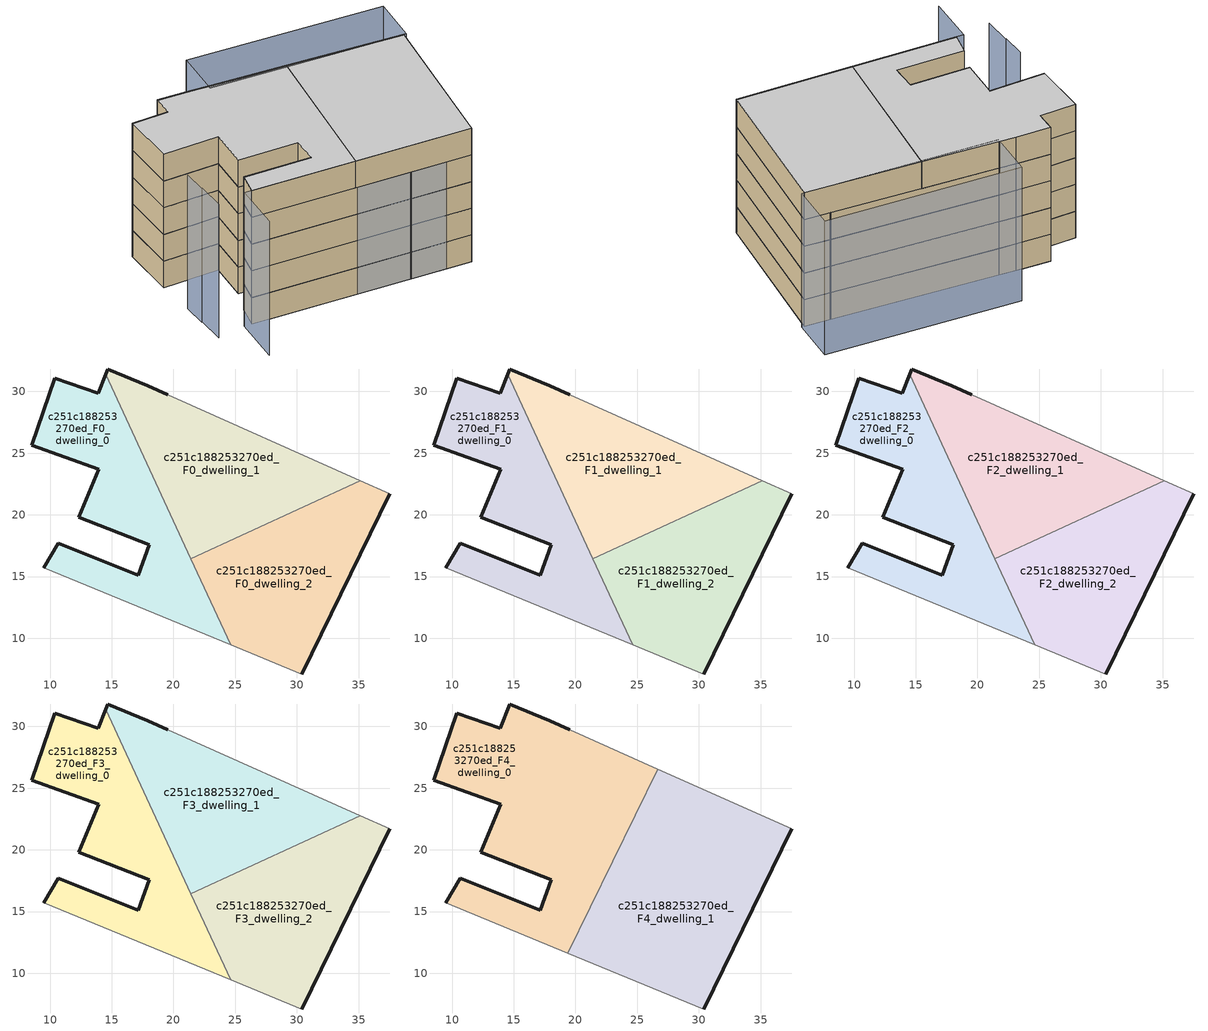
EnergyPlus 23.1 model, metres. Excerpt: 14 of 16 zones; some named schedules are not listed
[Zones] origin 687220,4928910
c251c188253270ed_F0_dwelling_0
 floor ground (EU_floor_Construction): 24.62,9.47 14.51,31.38 13.91,29.86 10.36,31.08 8.5,25.63 13.95,23.7 12.32,19.82 18.04,17.57 17.14,15.13 10.66,17.71 9.47,15.7 z0
 wall outside (EU_wall_Construction): 9.47,15.7 10.66,17.71 17.14,15.13 18.04,17.57 12.32,19.82 13.95,23.7 8.5,25.63 10.36,31.08 13.91,29.86 14.51,31.38 z0:3
 wall adiabatic (EU_wall_Construction): 24.62,9.47 9.47,15.7 z0:3
 wall to c251c188253270ed_F0_dwelling_1 (EU_wall_Construction): 14.51,31.38 21.4,16.45 z0:3
 wall to c251c188253270ed_F0_dwelling_2 (EU_wall_Construction): 21.4,16.45 24.62,9.47 z0:3
c251c188253270ed_F0_dwelling_1
 floor ground (EU_floor_Construction): 35.13,22.78 19.55,29.72 17.92,30.45 14.68,31.82 14.51,31.38 21.4,16.45 z0
 wall outside (EU_wall_Construction): 14.51,31.38 14.68,31.82 17.92,30.45 19.55,29.72 z0:3
 wall adiabatic (EU_wall_Construction): 19.55,29.72 35.13,22.78 z0:3
 wall to c251c188253270ed_F0_dwelling_2 (EU_wall_Construction): 35.13,22.78 21.4,16.45 z0:3
c251c188253270ed_F0_dwelling_2
 floor ground (EU_floor_Construction): 30.37,7.11 37.53,21.71 35.13,22.78 21.4,16.45 24.62,9.47 z0
 wall outside (EU_wall_Construction): 37.53,21.71 30.37,7.11 z0:3
 wall adiabatic (EU_wall_Construction): 35.13,22.78 37.53,21.71 / 30.37,7.11 24.62,9.47 z0:3
c251c188253270ed_F1_dwelling_0
 floor to c251c188253270ed_F0_dwelling_0 (EU_floor_Construction): 24.62,9.47 14.51,31.38 13.91,29.86 10.36,31.08 8.5,25.63 13.95,23.7 12.32,19.82 18.04,17.57 17.14,15.13 10.66,17.71 9.47,15.7 z3
 wall outside (EU_wall_Construction): 9.47,15.7 10.66,17.71 17.14,15.13 18.04,17.57 12.32,19.82 13.95,23.7 8.5,25.63 10.36,31.08 13.91,29.86 14.51,31.38 z3:6
 wall adiabatic (EU_wall_Construction): 24.62,9.47 9.47,15.7 z3:6
 wall to c251c188253270ed_F1_dwelling_1 (EU_wall_Construction): 14.51,31.38 21.4,16.45 z3:6
 wall to c251c188253270ed_F1_dwelling_2 (EU_wall_Construction): 21.4,16.45 24.62,9.47 z3:6
c251c188253270ed_F1_dwelling_1
 floor to c251c188253270ed_F0_dwelling_1 (EU_floor_Construction): 35.13,22.78 19.55,29.72 17.92,30.45 14.68,31.82 14.51,31.38 21.4,16.45 z3
 wall outside (EU_wall_Construction): 14.51,31.38 14.68,31.82 17.92,30.45 19.55,29.72 z3:6
 wall adiabatic (EU_wall_Construction): 19.55,29.72 35.13,22.78 z3:6
 wall to c251c188253270ed_F1_dwelling_2 (EU_wall_Construction): 35.13,22.78 21.4,16.45 z3:6
c251c188253270ed_F1_dwelling_2
 floor to c251c188253270ed_F0_dwelling_2 (EU_floor_Construction): 30.37,7.11 37.53,21.71 35.13,22.78 21.4,16.45 24.62,9.47 z3
 wall outside (EU_wall_Construction): 37.53,21.71 30.37,7.11 z3:6
 wall adiabatic (EU_wall_Construction): 35.13,22.78 37.53,21.71 / 30.37,7.11 24.62,9.47 z3:6
c251c188253270ed_F2_dwelling_0
 floor to c251c188253270ed_F1_dwelling_0 (EU_floor_Construction): 24.62,9.47 14.51,31.38 13.91,29.86 10.36,31.08 8.5,25.63 13.95,23.7 12.32,19.82 18.04,17.57 17.14,15.13 10.66,17.71 9.47,15.7 z6
 wall outside (EU_wall_Construction): 9.47,15.7 10.66,17.71 17.14,15.13 18.04,17.57 12.32,19.82 13.95,23.7 8.5,25.63 10.36,31.08 13.91,29.86 14.51,31.38 z6:9
 wall adiabatic (EU_wall_Construction): 24.62,9.47 9.47,15.7 z6:9
 wall to c251c188253270ed_F2_dwelling_1 (EU_wall_Construction): 14.51,31.38 21.4,16.45 z6:9
 wall to c251c188253270ed_F2_dwelling_2 (EU_wall_Construction): 21.4,16.45 24.62,9.47 z6:9
c251c188253270ed_F2_dwelling_1
 floor to c251c188253270ed_F1_dwelling_1 (EU_floor_Construction): 35.13,22.78 19.55,29.72 17.92,30.45 14.68,31.82 14.51,31.38 21.4,16.45 z6
 wall outside (EU_wall_Construction): 14.51,31.38 14.68,31.82 17.92,30.45 19.55,29.72 z6:9
 wall adiabatic (EU_wall_Construction): 19.55,29.72 35.13,22.78 z6:9
 wall to c251c188253270ed_F2_dwelling_2 (EU_wall_Construction): 35.13,22.78 21.4,16.45 z6:9
c251c188253270ed_F2_dwelling_2
 floor to c251c188253270ed_F1_dwelling_2 (EU_floor_Construction): 30.37,7.11 37.53,21.71 35.13,22.78 21.4,16.45 24.62,9.47 z6
 wall outside (EU_wall_Construction): 37.53,21.71 30.37,7.11 z6:9
 wall adiabatic (EU_wall_Construction): 35.13,22.78 37.53,21.71 / 30.37,7.11 24.62,9.47 z6:9
c251c188253270ed_F3_dwelling_0
 floor to c251c188253270ed_F2_dwelling_0 (EU_floor_Construction): 24.62,9.47 14.51,31.38 13.91,29.86 10.36,31.08 8.5,25.63 13.95,23.7 12.32,19.82 18.04,17.57 17.14,15.13 10.66,17.71 9.47,15.7 z9
 wall outside (EU_wall_Construction): 9.47,15.7 10.66,17.71 17.14,15.13 18.04,17.57 12.32,19.82 13.95,23.7 8.5,25.63 10.36,31.08 13.91,29.86 14.51,31.38 z9:12
 wall adiabatic (EU_wall_Construction): 24.62,9.47 9.47,15.7 z9:12
 wall to c251c188253270ed_F3_dwelling_1 (EU_wall_Construction): 14.51,31.38 21.4,16.45 z9:12
 wall to c251c188253270ed_F3_dwelling_2 (EU_wall_Construction): 21.4,16.45 24.62,9.47 z9:12
 roof outside (EU_roof_Construction): 21.56,16.11 24.62,9.47 19.36,11.63 z12
c251c188253270ed_F3_dwelling_1
 floor to c251c188253270ed_F2_dwelling_1 (EU_floor_Construction): 35.13,22.78 19.55,29.72 17.92,30.45 14.68,31.82 14.51,31.38 21.4,16.45 z9
 wall outside (EU_wall_Construction): 14.51,31.38 14.68,31.82 17.92,30.45 19.55,29.72 z9:12
 wall adiabatic (EU_wall_Construction): 19.55,29.72 35.13,22.78 z9:12
 wall to c251c188253270ed_F3_dwelling_2 (EU_wall_Construction): 35.13,22.78 21.4,16.45 z9:12
 roof outside (EU_roof_Construction): 35.13,22.78 21.82,16.64 26.67,26.54 z12
c251c188253270ed_F3_dwelling_2
 floor to c251c188253270ed_F2_dwelling_2 (EU_floor_Construction): 30.37,7.11 37.53,21.71 35.13,22.78 21.4,16.45 24.62,9.47 z9
 wall outside (EU_wall_Construction): 37.53,21.71 30.37,7.11 z9:12
 wall adiabatic (EU_wall_Construction): 35.13,22.78 37.53,21.71 / 30.37,7.11 24.62,9.47 z9:12
 roof outside (EU_roof_Construction): 37.53,21.71 30.37,7.11 24.62,9.47 21.56,16.11 21.82,16.64 35.13,22.78 z12
c251c188253270ed_F4_dwelling_0
 floor to c251c188253270ed_F3_dwelling_0 (EU_floor_Construction): 20.63,18.12 14.51,31.38 13.91,29.86 10.36,31.08 8.5,25.63 13.95,23.7 12.32,19.82 18.04,17.57 z12; 19.36,11.63 21.56,16.11 21.4,16.45 17.14,15.13 10.66,17.71 9.47,15.7 z12; 21.4,16.45 20.63,18.12 18.04,17.57 17.14,15.13 z12
 floor to c251c188253270ed_F3_dwelling_1 (EU_floor_Construction): 22.76,18.57 26.67,26.54 19.55,29.72 17.92,30.45 14.68,31.82 14.51,31.38 20.63,18.12 z12; 21.82,16.64 22.76,18.57 20.63,18.12 21.4,16.45 z12
 floor to c251c188253270ed_F3_dwelling_2 (EU_floor_Construction): 21.56,16.11 21.82,16.64 21.4,16.45 z12
 wall outside (EU_wall_Construction): 9.47,15.7 10.66,17.71 17.14,15.13 18.04,17.57 12.32,19.82 13.95,23.7 8.5,25.63 10.36,31.08 13.91,29.86 14.68,31.82 17.92,30.45 19.55,29.72 z12:15
 wall adiabatic (EU_wall_Construction): 19.55,29.72 26.67,26.54 / 19.36,11.63 9.47,15.7 z12:15
 wall to c251c188253270ed_F4_dwelling_1 (EU_wall_Construction): 26.67,26.54 19.36,11.63 z12:15
 ceiling to c251c188253270ed_F5_dwelling_0 (EU_floor_Construction): 26.67,26.54 19.36,11.63 9.47,15.7 10.66,17.71 17.14,15.13 18.04,17.57 12.32,19.82 13.95,23.7 8.5,25.63 10.36,31.08 13.91,29.86 14.68,31.82 17.92,30.45 19.55,29.72 z15
c251c188253270ed_F4_dwelling_1
 floor outside (EU_floor_Construction): 21.56,16.11 24.62,9.47 19.36,11.63 z12; 37.53,21.71 30.37,7.11 24.62,9.47 21.56,16.11 21.82,16.64 35.13,22.78 z12; 35.13,22.78 21.82,16.64 26.67,26.54 z12
 wall outside (EU_wall_Construction): 37.53,21.71 30.37,7.11 z12:15
 wall adiabatic (EU_wall_Construction): 30.37,7.11 19.36,11.63 / 26.67,26.54 37.53,21.71 z12:15
 ceiling to c251c188253270ed_F5_dwelling_1 (EU_floor_Construction): 37.53,21.71 30.37,7.11 19.36,11.63 26.67,26.54 z15
shading: 6.83,11.25 8.78,15.98 / 8.78,15.98 30.37,7.11 / 6.76,19.37 5.87,16.56 / 7.49,21.78 6.71,19.35 / 21.25,34.01 39.7,26.15 / 39.7,26.15 37.77,21.61 / 37.77,21.61 19.32,29.47 / 19.32,29.47 21.25,34.01 z0:15
[Building]
EU S2 Campaign: North Axis=0; Terrain=City; Solar Distribution=FullExterior
[Site:Location]
Bologna: Latitude=44.5; Longitude=11.25; Time Zone=1; Elevation=37
[SizingPeriod:WeatherFileDays]
AnnualSizingPeriod: Begin Month=1; Begin Day of Month=1; End Month=12; End Day of Month=31; Day of Week for Start Day=Monday; Use Weather File Daylight Saving Period=No; Use Weather File Rain and Snow Indicators=No
[MATERIAL]
EU_InternalMass_Material: Roughness=MediumRough; Thickness=0.1; Conductivity=1; Density=1800; Specific Heat=900; Thermal Absorptance=0.9; Solar Absorptance=0.7; Visible Absorptance=0.7
[MATERIAL:NOMASS] Roughness=MediumRough; Thermal Absorptance=0.9; Solar Absorptance=0.7; Visible Absorptance=0.7
Name | Thermal Resistance
EU_wall_NoMass | 0.905828
EU_roof_NoMass | 0.37593
EU_floor_NoMass | 0.67114
[CONSTRUCTION]
EU_wall_Construction: EU_wall_NoMass
EU_roof_Construction: EU_roof_NoMass
EU_floor_Construction: EU_floor_NoMass
EU_InternalMass_Construction: EU_InternalMass_Material
[ZONE] Type=1; Multiplier=1; Ceiling Height=autocalculate; Floor Area=autocalculate; Part of Total Floor Area=Yes
Name | Volume
c251c188253270ed_F0_dwelling_0; c251c188253270ed_F1_dwelling_0; c251c188253270ed_F2_dwelling_0; c251c188253270ed_F3_dwelling_0 | 390.483
c251c188253270ed_F4_dwelling_0 | 585.697
c251c188253270ed_F0_dwelling_1 | 390.47
c251c188253270ed_F1_dwelling_1; c251c188253270ed_F2_dwelling_1; c251c188253270ed_F3_dwelling_1 | 390.471
c251c188253270ed_F4_dwelling_1 | 585.708
c251c188253270ed_F0_dwelling_2 | 390.46
c251c188253270ed_F1_dwelling_2; c251c188253270ed_F2_dwelling_2; c251c188253270ed_F3_dwelling_2 | 390.461
[INTERNALMASS] Construction=EU_InternalMass_Construction
Name | Zone or ZoneList | Surface Area
c251c188253270ed_F0_dwelling_0_EU_InternalMass | c251c188253270ed_F0_dwelling_0 | 130.161
c251c188253270ed_F0_dwelling_1_EU_InternalMass | c251c188253270ed_F0_dwelling_1 | 130.153
c251c188253270ed_F0_dwelling_2_EU_InternalMass | c251c188253270ed_F0_dwelling_2 | 130.151
c251c188253270ed_F1_dwelling_0_EU_InternalMass | c251c188253270ed_F1_dwelling_0 | 130.161
c251c188253270ed_F1_dwelling_1_EU_InternalMass | c251c188253270ed_F1_dwelling_1 | 130.153
c251c188253270ed_F1_dwelling_2_EU_InternalMass | c251c188253270ed_F1_dwelling_2 | 130.151
c251c188253270ed_F2_dwelling_0_EU_InternalMass | c251c188253270ed_F2_dwelling_0 | 130.161
c251c188253270ed_F2_dwelling_1_EU_InternalMass | c251c188253270ed_F2_dwelling_1 | 130.153
c251c188253270ed_F2_dwelling_2_EU_InternalMass | c251c188253270ed_F2_dwelling_2 | 130.151
c251c188253270ed_F3_dwelling_0_EU_InternalMass | c251c188253270ed_F3_dwelling_0 | 130.161
c251c188253270ed_F3_dwelling_1_EU_InternalMass | c251c188253270ed_F3_dwelling_1 | 130.153
c251c188253270ed_F3_dwelling_2_EU_InternalMass | c251c188253270ed_F3_dwelling_2 | 130.151
c251c188253270ed_F4_dwelling_0_EU_InternalMass | c251c188253270ed_F4_dwelling_0 | 195.238
c251c188253270ed_F4_dwelling_1_EU_InternalMass | c251c188253270ed_F4_dwelling_1 | 195.24
[OTHEREQUIPMENT] Fuel Type=Electricity; Design Level Calculation Method=Watts/Area; Power per Zone Floor Area=1; Fraction Latent=0; Fraction Radiant=0; Fraction Lost=0; Carbon Dioxide Generation Rate=0; EndUse Subcategory=EU_Step8_InternalGains
Name | Zone or ZoneList or Space or SpaceList | Schedule
EU_Step8_InternalGain_c251c188253270ed_F0_dwelling_0_f000 | c251c188253270ed_F0_dwelling_0 | EU_Step8_GainSchedule_c251c188253270ed_F0_dwelling_0_f000
EU_Step8_InternalGain_c251c188253270ed_F0_dwelling_1_f000 | c251c188253270ed_F0_dwelling_1 | EU_Step8_GainSchedule_c251c188253270ed_F0_dwelling_1_f000
EU_Step8_InternalGain_c251c188253270ed_F0_dwelling_2_f000 | c251c188253270ed_F0_dwelling_2 | EU_Step8_GainSchedule_c251c188253270ed_F0_dwelling_2_f000
EU_Step8_InternalGain_c251c188253270ed_F1_dwelling_0_f000 | c251c188253270ed_F1_dwelling_0 | EU_Step8_GainSchedule_c251c188253270ed_F1_dwelling_0_f000
EU_Step8_InternalGain_c251c188253270ed_F1_dwelling_1_f000 | c251c188253270ed_F1_dwelling_1 | EU_Step8_GainSchedule_c251c188253270ed_F1_dwelling_1_f000
EU_Step8_InternalGain_c251c188253270ed_F1_dwelling_2_f000 | c251c188253270ed_F1_dwelling_2 | EU_Step8_GainSchedule_c251c188253270ed_F1_dwelling_2_f000
EU_Step8_InternalGain_c251c188253270ed_F2_dwelling_0_f000 | c251c188253270ed_F2_dwelling_0 | EU_Step8_GainSchedule_c251c188253270ed_F2_dwelling_0_f000
EU_Step8_InternalGain_c251c188253270ed_F2_dwelling_1_f000 | c251c188253270ed_F2_dwelling_1 | EU_Step8_GainSchedule_c251c188253270ed_F2_dwelling_1_f000
EU_Step8_InternalGain_c251c188253270ed_F2_dwelling_2_f000 | c251c188253270ed_F2_dwelling_2 | EU_Step8_GainSchedule_c251c188253270ed_F2_dwelling_2_f000
EU_Step8_InternalGain_c251c188253270ed_F3_dwelling_0_f000 | c251c188253270ed_F3_dwelling_0 | EU_Step8_GainSchedule_c251c188253270ed_F3_dwelling_0_f000
EU_Step8_InternalGain_c251c188253270ed_F3_dwelling_1_f000 | c251c188253270ed_F3_dwelling_1 | EU_Step8_GainSchedule_c251c188253270ed_F3_dwelling_1_f000
EU_Step8_InternalGain_c251c188253270ed_F3_dwelling_2_f000 | c251c188253270ed_F3_dwelling_2 | EU_Step8_GainSchedule_c251c188253270ed_F3_dwelling_2_f000
EU_Step8_InternalGain_c251c188253270ed_F4_dwelling_0_f000 | c251c188253270ed_F4_dwelling_0 | EU_Step8_GainSchedule_c251c188253270ed_F4_dwelling_0_f000
EU_Step8_InternalGain_c251c188253270ed_F4_dwelling_1_f000 | c251c188253270ed_F4_dwelling_1 | EU_Step8_GainSchedule_c251c188253270ed_F4_dwelling_1_f000
[ZONEVENTILATION:DESIGNFLOWRATE] Schedule=EU_AlwaysOn; Design Flow Rate Calculation Method=AirChanges/Hour; Air Changes per Hour=0.73129; Ventilation Type=Natural; Fan Pressure Rise=0; Fan Total Efficiency=1; Constant Term Coefficient=1; Temperature Term Coefficient=0; Velocity Term Coefficient=0; Velocity Squared Term Coefficient=0; Minimum Indoor Temperature=-100; Maximum Indoor Temperature=100; Delta Temperature=-100; Minimum Outdoor Temperature=-100; Maximum Outdoor Temperature=100; Maximum Wind Speed=40
Name | Zone or ZoneList or Space or SpaceList
EU_ConstantAir_c251c188253270ed_F0_dwelling_0 | c251c188253270ed_F0_dwelling_0
EU_ConstantAir_c251c188253270ed_F0_dwelling_1 | c251c188253270ed_F0_dwelling_1
EU_ConstantAir_c251c188253270ed_F0_dwelling_2 | c251c188253270ed_F0_dwelling_2
EU_ConstantAir_c251c188253270ed_F1_dwelling_0 | c251c188253270ed_F1_dwelling_0
EU_ConstantAir_c251c188253270ed_F1_dwelling_1 | c251c188253270ed_F1_dwelling_1
EU_ConstantAir_c251c188253270ed_F1_dwelling_2 | c251c188253270ed_F1_dwelling_2
EU_ConstantAir_c251c188253270ed_F2_dwelling_0 | c251c188253270ed_F2_dwelling_0
EU_ConstantAir_c251c188253270ed_F2_dwelling_1 | c251c188253270ed_F2_dwelling_1
EU_ConstantAir_c251c188253270ed_F2_dwelling_2 | c251c188253270ed_F2_dwelling_2
EU_ConstantAir_c251c188253270ed_F3_dwelling_0 | c251c188253270ed_F3_dwelling_0
EU_ConstantAir_c251c188253270ed_F3_dwelling_1 | c251c188253270ed_F3_dwelling_1
EU_ConstantAir_c251c188253270ed_F3_dwelling_2 | c251c188253270ed_F3_dwelling_2
EU_ConstantAir_c251c188253270ed_F4_dwelling_0 | c251c188253270ed_F4_dwelling_0
EU_ConstantAir_c251c188253270ed_F4_dwelling_1 | c251c188253270ed_F4_dwelling_1
[HVACTEMPLATE:THERMOSTAT] Constant Heating Setpoint=20; Constant Cooling Setpoint=50
EU_HeatOnly_c251c188253270ed_F0_dwelling_0; EU_HeatOnly_c251c188253270ed_F0_dwelling_1; EU_HeatOnly_c251c188253270ed_F0_dwelling_2; EU_HeatOnly_c251c188253270ed_F1_dwelling_0; EU_HeatOnly_c251c188253270ed_F1_dwelling_1; EU_HeatOnly_c251c188253270ed_F1_dwelling_2; EU_HeatOnly_c251c188253270ed_F2_dwelling_0; EU_HeatOnly_c251c188253270ed_F2_dwelling_1; EU_HeatOnly_c251c188253270ed_F2_dwelling_2; EU_HeatOnly_c251c188253270ed_F3_dwelling_0; EU_HeatOnly_c251c188253270ed_F3_dwelling_1; EU_HeatOnly_c251c188253270ed_F3_dwelling_2; EU_HeatOnly_c251c188253270ed_F4_dwelling_0; EU_HeatOnly_c251c188253270ed_F4_dwelling_1; EU_HeatOnly_c251c188253270ed_F5_dwelling_0; EU_HeatOnly_c251c188253270ed_F5_dwelling_1
[HVACTEMPLATE:ZONE:IDEALLOADSAIRSYSTEM] System Availability Schedule=EU_AlwaysOn; Maximum Heating Supply Air Temperature=50; Minimum Cooling Supply Air Temperature=13; Maximum Heating Supply Air Humidity Ratio=0.0156; Minimum Cooling Supply Air Humidity Ratio=0.0077; Heating Limit=NoLimit; Cooling Limit=NoLimit; Heating Availability Schedule=EU_AlwaysOn; Cooling Availability Schedule=EU_CoolingOff; Dehumidification Control Type=ConstantSensibleHeatRatio; Cooling Sensible Heat Ratio=0.7; Dehumidification Setpoint=60; Humidification Control Type=None; Humidification Setpoint=30; Outdoor Air Method=None; Outdoor Air Flow Rate per Person=0.00944; Outdoor Air Flow Rate per Zone Floor Area=0; Outdoor Air Flow Rate per Zone=0; Demand Controlled Ventilation Type=None; Outdoor Air Economizer Type=NoEconomizer; Heat Recovery Type=None; Sensible Heat Recovery Effectiveness=0.7; Latent Heat Recovery Effectiveness=0.65
Name | Template Thermostat
c251c188253270ed_F0_dwelling_0 | EU_HeatOnly_c251c188253270ed_F0_dwelling_0
c251c188253270ed_F0_dwelling_1 | EU_HeatOnly_c251c188253270ed_F0_dwelling_1
c251c188253270ed_F0_dwelling_2 | EU_HeatOnly_c251c188253270ed_F0_dwelling_2
c251c188253270ed_F1_dwelling_0 | EU_HeatOnly_c251c188253270ed_F1_dwelling_0
c251c188253270ed_F1_dwelling_1 | EU_HeatOnly_c251c188253270ed_F1_dwelling_1
c251c188253270ed_F1_dwelling_2 | EU_HeatOnly_c251c188253270ed_F1_dwelling_2
c251c188253270ed_F2_dwelling_0 | EU_HeatOnly_c251c188253270ed_F2_dwelling_0
c251c188253270ed_F2_dwelling_1 | EU_HeatOnly_c251c188253270ed_F2_dwelling_1
c251c188253270ed_F2_dwelling_2 | EU_HeatOnly_c251c188253270ed_F2_dwelling_2
c251c188253270ed_F3_dwelling_0 | EU_HeatOnly_c251c188253270ed_F3_dwelling_0
c251c188253270ed_F3_dwelling_1 | EU_HeatOnly_c251c188253270ed_F3_dwelling_1
c251c188253270ed_F3_dwelling_2 | EU_HeatOnly_c251c188253270ed_F3_dwelling_2
c251c188253270ed_F4_dwelling_0 | EU_HeatOnly_c251c188253270ed_F4_dwelling_0
c251c188253270ed_F4_dwelling_1 | EU_HeatOnly_c251c188253270ed_F4_dwelling_1
[SIZING:ZONE] Zone Cooling Design Supply Air Temperature Input Method=SupplyAirTemperature; Zone Cooling Design Supply Air Temperature=13; Zone Heating Design Supply Air Temperature Input Method=SupplyAirTemperature; Zone Heating Design Supply Air Temperature=50; Zone Cooling Design Supply Air Humidity Ratio=0.008; Zone Heating Design Supply Air Humidity Ratio=0.008; Cooling Design Air Flow Method=DesignDay; Cooling Design Air Flow Rate=0; Cooling Minimum Air Flow per Zone Floor Area=0.000762; Cooling Minimum Air Flow=0; Cooling Minimum Air Flow Fraction=0.2; Heating Design Air Flow Method=DesignDay; Heating Design Air Flow Rate=0; Heating Maximum Air Flow per Zone Floor Area=0.002032; Heating Maximum Air Flow=0.141576; Heating Maximum Air Flow Fraction=0.3; Account for Dedicated Outdoor Air System=No; Dedicated Outdoor Air System Control Strategy=NeutralSupplyAir; Dedicated Outdoor Air Low Setpoint Temperature for Design=autosize; Dedicated Outdoor Air High Setpoint Temperature for Design=autosize; Zone Load Sizing Method=Sensible Load Only No Latent Load; Zone Latent Cooling Design Supply Air Humidity Ratio Input Method=HumidityRatioDifference; Zone Cooling Design Supply Air Humidity Ratio Difference=0.005; Zone Latent Heating Design Supply Air Humidity Ratio Input Method=HumidityRatioDifference; Zone Humidification Design Supply Air Humidity Ratio Difference=0.005
c251c188253270ed_F0_dwelling_0; c251c188253270ed_F0_dwelling_1; c251c188253270ed_F0_dwelling_2; c251c188253270ed_F1_dwelling_0
